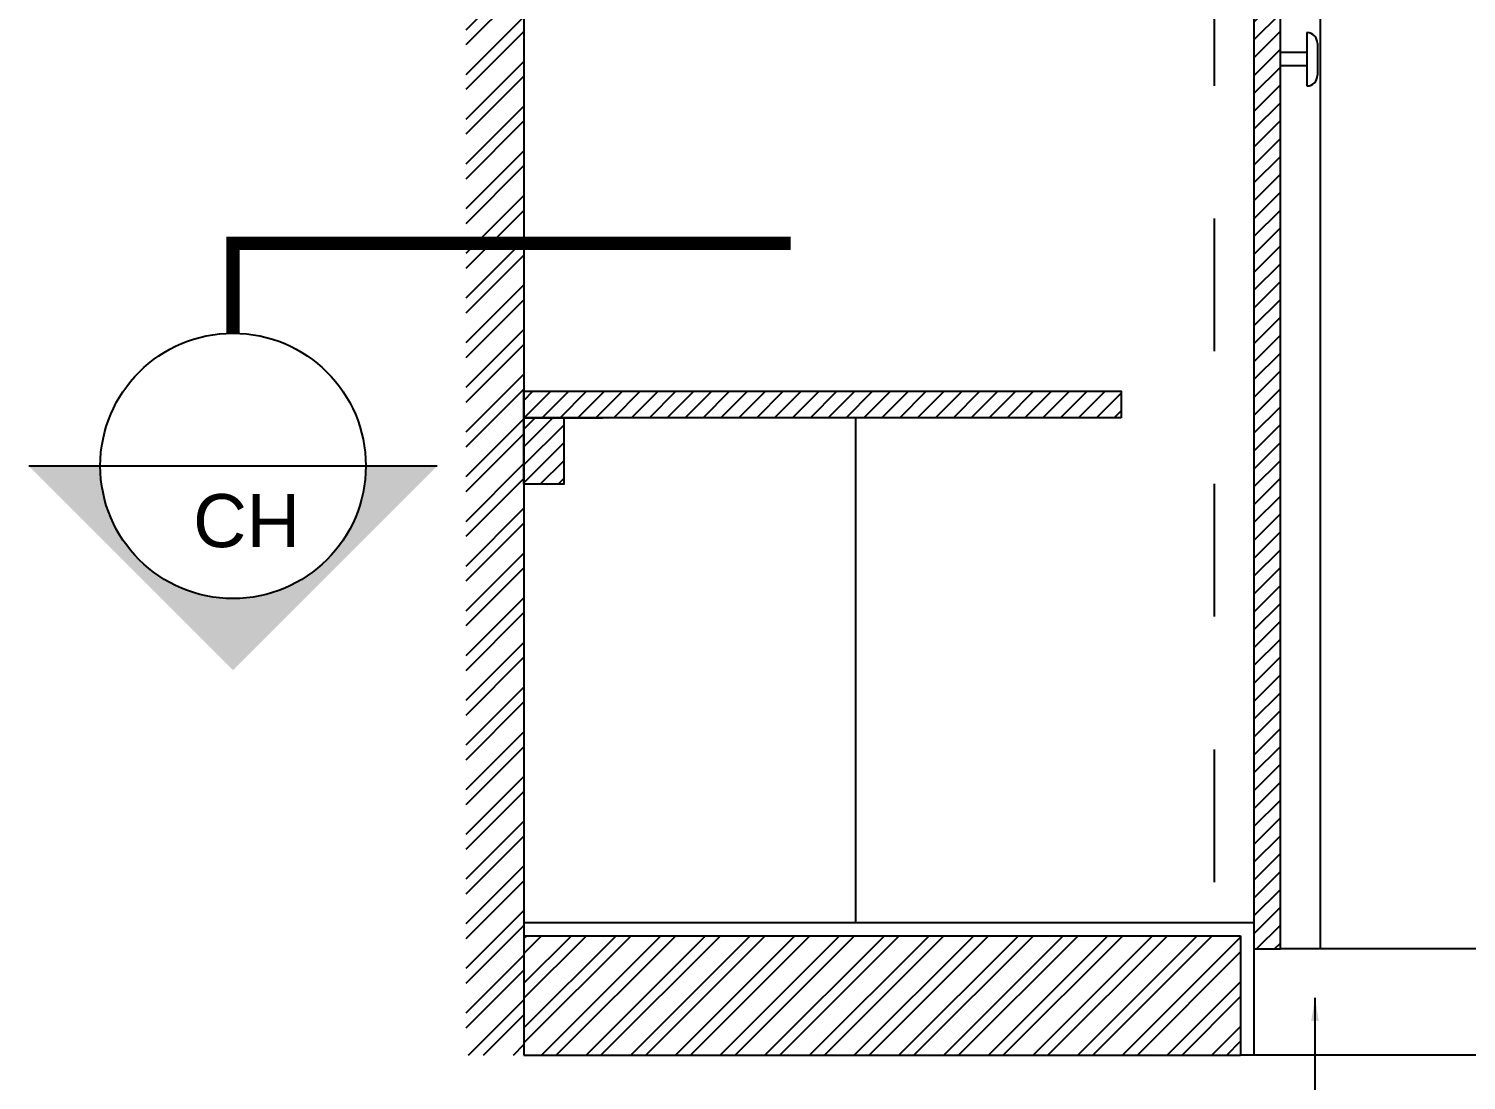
# Model space of a CAD drawing. Extents: x -36 to 357, y 137 to 237.
# Drawn here: x 41.135 to 42.218, y 151.757 to 152.549 of the extents above; entities that cross this region are included whole.
import ezdxf

# ---------------------------------------------------------------- set-up
doc = ezdxf.new("R2010")
doc.units = 0
doc.header["$LTSCALE"] = 0.01
doc.linetypes.add('DASHDOT', pattern=[25.4, 12.7, -6.35, 0, -6.35])
doc.linetypes.add('TRAÇO-2PTOS_P', pattern=[0.625, 0.25, -0.125, 0, -0.125, 0, -0.125])
doc.layers.get('0').update_dxf_attribs({"linetype": 'CONTINUOUS'})
for name, color, linetype in [('01', 1, 'CONTINUOUS'), ('A-AREAS', 2, 'CONTINUOUS'), ('A-COTAS', 1, 'CONTINUOUS'), ('AR-CORTE', 1, 'CONTINUOUS'), ('ARQ-SMB-1_025', 1, 'CONTINUOUS'), ('ARQ-TXT-1_025', 2, 'CONTINUOUS'), ('ARQ_CORTE1', 3, 'CONTINUOUS')]:
    doc.layers.add(name, color=color, linetype=linetype)
doc.styles.add('ESC-50-A20', font='arial.ttf', dxfattribs={"height": 0.1})
doc.styles.add('FNDE Texto Cota 0025', font='verdana.ttf', dxfattribs={"height": 0.04})
doc.dimstyles.new('FNDE 1-0025', dxfattribs={"dimscale": 5, "dimtxt": 0.04, "dimasz": 0.0035, "dimexe": 0.15, "dimexo": 0.15, "dimgap": 0.0025, "dimtad": 1, "dimzin": 1, "dimdsep": 46, "dimtxsty": 'FNDE Texto Cota 0025', "dimblk": 'tic', "dimcen": 0.015, "dimdle": 0.15, "dimse1": 1, "dimse2": 1, "dimclrd": 251, "dimclre": 251, "dimclrt": 256, "dimaunit": 1, "dimadec": 3, "dimazin": 0, "dimtfac": 1, "dimtix": 1, "dimtmove": 2, "dimatfit": 3, "dimfxl": 0.15, "dimtvp": 1, "dimtolj": 1, "dimtzin": 0, "dimarcsym": 0})

# ---------------------------------------------------------------- blocks, each defined once
blk = doc.blocks.new('FNDE-Ind Corte-1_025')
blk.add_hatch(color=251).paths.add_polyline_path([(242.4601, -6.2526), (242.5139, -6.2526, -1), (242.7139, -6.2526), (242.7678, -6.2526), (242.6139, -6.0987)])
at = {"color": 251, "linetype": 'Continuous'}
blk.add_line((242.7678, -6.2526), (242.4601, -6.2526), dxfattribs=at)
blk.add_circle((242.6139, -6.2526), 0.1, dxfattribs=at)
blk = doc.blocks.new('tic')
at = {"color": 251}
for p, q in [((0, -1), (0, 1)), ((-1, 0), (1, 0))]:
    blk.add_line(p, q, dxfattribs=at)
blk.add_line((-0.6, -0.6), (0.6, 0.6))

msp = doc.modelspace()

# ---------------------------------------------------------------- hatches: boundary and pattern name
at = {"layer": '01'}
h = msp.add_hatch(dxfattribs=at)
h.set_pattern_fill('ANSI32', color=251, scale=0.0025)
h.set_pattern_definition([(45, (63.157434, -20.742526), (-0.0168379802, 0.0168379802), []), (45, (63.16866, -20.742526), (-0.0168379802, 0.0168379802), [])])
h.paths.add_polyline_path([(41.5081, 152.056), (41.5081, 152.056), (41.5081, 152.256), (41.5081, 152.6562), (41.4781, 152.6562), (41.4781, 152.6762), (41.5081, 152.6762), (41.5081, 152.6862), (41.5081, 152.7683), (41.4646, 152.7683), (41.4646, 151.7758), (41.5081, 151.7758)])
h = msp.add_hatch(dxfattribs=at)
h.set_pattern_fill('ANSI31', color=251, scale=0.003)
h.set_pattern_definition([(45, (65.3886615, -23.719376), (-0.0067351921, 0.0067351921), [])])
h.paths.add_polyline_path([(42.0781, 152.6262), (42.0581, 152.6262), (42.0581, 151.8558), (42.0781, 151.8558)])
h = msp.add_hatch(dxfattribs=at)
h.set_pattern_fill('ANSI31', color=251, scale=0.003)
h.set_pattern_definition([(45, (706.123476, -137.721168), (-0.00673519209, 0.00673519209), [])])
h.paths.add_polyline_path([(41.5081, 152.276), (41.9581, 152.276), (41.9581, 152.256), (41.5081, 152.256)])
h = msp.add_hatch(dxfattribs=at)
h.set_pattern_fill('ANSI31', color=251, scale=0.003)
h.set_pattern_definition([(45, (71.15193, 7.274786), (-0.0067351921, 0.0067351921), [])])
h.paths.add_polyline_path([(41.5381, 152.256), (41.5081, 152.256), (41.5081, 152.206), (41.5381, 152.206)])
h = msp.add_hatch(dxfattribs=at)
h.set_pattern_fill('ANSI32', color=251, scale=0.0025)
h.set_pattern_definition([(45, (7.322338, -1.90546), (-0.0168379802, 0.0168379802), []), (45, (7.333564, -1.90546), (-0.0168379802, 0.0168379802), [])])
h.paths.add_polyline_path([(41.5081, 151.8658), (41.5081, 151.7758), (42.0481, 151.7758), (42.0481, 151.8658)])

# ---------------------------------------------------------------- linework, layer by layer
at = {"color": 1}
msp.add_line((41.7581, 151.8758, -2), (41.7581, 152.256, -2), dxfattribs=at)
at = {"layer": '01'}
for p, q in [((41.5081, 152.6862, -2), (41.5081, 151.8658, -2)), ((41.5081, 152.6862, -2), (41.5081, 151.7758, -2)), ((41.5081, 152.6862, -2), (41.5081, 151.8658, -2)), ((41.5081, 151.8758, -2), (42.0581, 151.8758, -2)), ((42.0581, 151.8658, -2), (42.0581, 151.7758, -2))]:
    msp.add_line(p, q, dxfattribs=at)
at = {"layer": '01', "linetype": 'TRAÇO-2PTOS_P', "ltscale": 10}
msp.add_line((42.0281, 152.6062, -2), (42.0281, 151.8758, -2), dxfattribs=at)
at = {"layer": 'A-AREAS', "elevation": -2}
for points in [[(42.0581, 151.8558), (42.0781, 151.8558), (42.0781, 152.6262), (42.0581, 152.6262)], [(41.9581, 152.256), (41.5081, 152.256), (41.5081, 152.276), (41.9581, 152.276)]]:
    msp.add_lwpolyline(points, close=True, dxfattribs=at)
msp.add_lwpolyline([(41.5381, 152.256), (41.5381, 152.206), (41.5081, 152.206), (41.5081, 152.256), (41.5676, 152.256)], dxfattribs=at)
at = {"layer": 'A-COTAS'}
for p, q in [((42.1081, 152.6262, -2), (42.1081, 151.8558, -2)), ((42.098, 152.5463, -2), (42.098, 152.5061, -2)), ((42.106, 152.5383, -2), (42.106, 152.5141, -2)), ((42.098, 152.5312, -2), (42.0781, 152.5312, -2)), ((42.098, 152.5212, -2), (42.0781, 152.5212, -2))]:
    msp.add_line(p, q, dxfattribs=at)
for centre, start, end in [((42.098, 152.5383, -2), 0, 90), ((42.098, 152.5141, -2), 270, 0)]:
    msp.add_arc(centre, 0.008, start, end, dxfattribs=at)
at = {"layer": 'AR-CORTE', "color": 2}
for p, q in [((42.0581, 151.8558, -2), (42.0581, 151.7758, -2)), ((42.8581, 151.8558, -2), (42.0781, 151.8558, -2)), ((42.9581, 151.7758, -2), (42.0481, 151.7758, -2))]:
    msp.add_line(p, q, dxfattribs=at)
at = {"layer": 'ARQ-SMB-1_025', "color": 251, "linetype": 'DASHDOT', "ltscale": 0.15}
msp.add_lwpolyline([(41.2889, 152.3198, 0.01, 0.01, 0), (41.2889, 152.3875, 0.01, 0.01, 0), (41.7092, 152.3875, 0, 0, 0)], format="xyseb", dxfattribs=at)
at = {"layer": 'ARQ_CORTE1'}
for p, q in [((41.5081, 151.8658, -2), (42.0481, 151.8658, -2)), ((42.0481, 151.8658, -2), (42.0481, 151.7758, -2)), ((41.5081, 151.7758, -2), (42.0481, 151.7758, -2))]:
    msp.add_line(p, q, dxfattribs=at)

# ---------------------------------------------------------------- block references
at = {"layer": 'ARQ-SMB-1_025', "rotation": 180}
msp.add_blockref('FNDE-Ind Corte-1_025', (283.9029, 145.9672), dxfattribs=at)

# ---------------------------------------------------------------- texts
at = {"layer": 'ARQ-TXT-1_025', "extrusion": (0, 0, -1), "insert": (41.2589, 152.1586), "char_height": 0.04, "width": 2.132044, "attachment_point": 1, "text_direction": (1, 0, 0), "style": 'ESC-50-A20'}
msp.add_mtext('CH', dxfattribs=at)

# ---------------------------------------------------------------- leaders
at = {"layer": 'ARQ-SMB-1_025', "ltscale": 10}
for points in [[(42.5352, 152.5485), (42.5352, 151.6242), (42.1631, 151.6242)], [(42.1041, 151.819), (42.1041, 151.6126), (41.3395, 151.6126)]]:
    msp.add_leader(points, dimstyle='FNDE 1-0025', override={"dimlfac": 100, "dimclrd": 252, "dimclre": 252}, dxfattribs=at)

doc.saveas('drawing.dxf')
